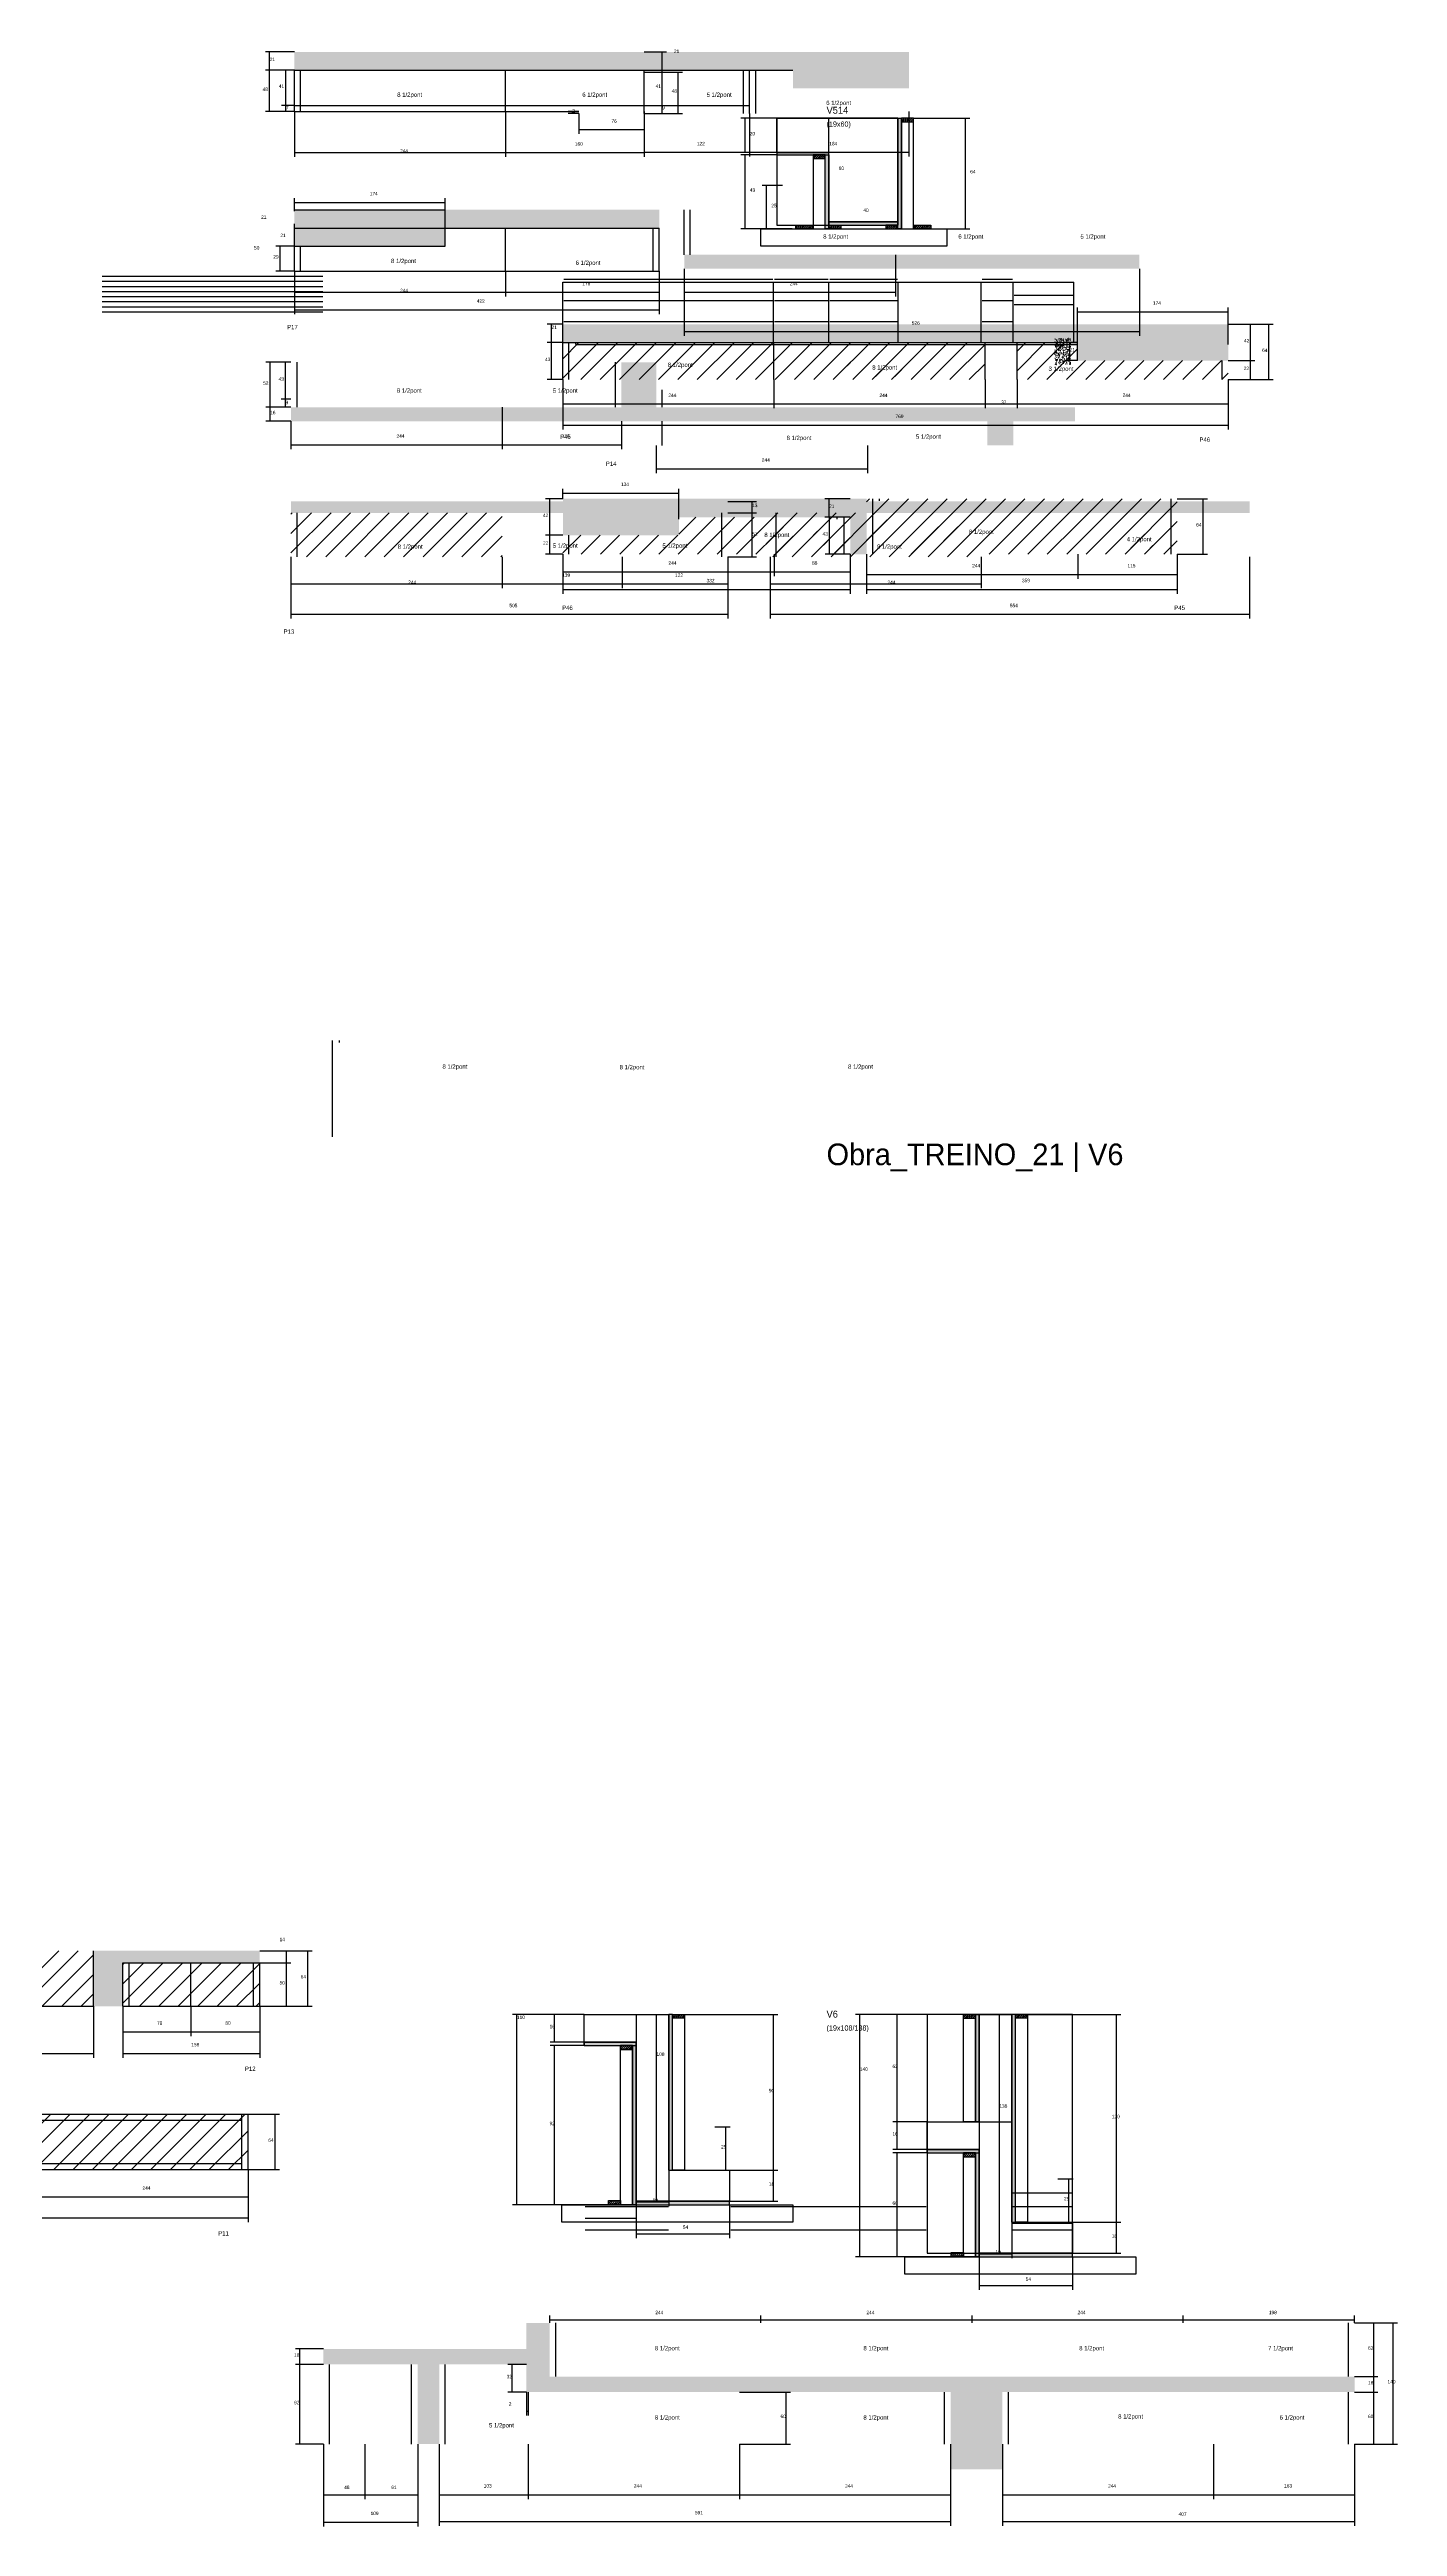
# Model space of a CAD drawing. Header units: metres. Extents: x -2848 to 22762, y -49062 to 1016.
# Drawn here: x 702 to 2260, y -26983 to -24121 of the extents above; entities that cross this region are included whole.
import ezdxf

# ---------------------------------------------------------------- set-up
doc = ezdxf.new("R2010")
doc.units = ezdxf.units.M
for name, color, linetype in [('CONCRETO', 251, 'Continuous'), ('COTA', 4, 'Continuous'), ('Cota Seção (2x)', 4, 'Continuous'), ('Hachura', 253, 'Continuous'), ('LABEL_ID', 3, 'Continuous'), ('Madeira', 126, 'Continuous'), ('NOMENCLATURA', 7, 'Continuous'), ('Painéis', 200, 'Continuous'), ('SARR_2.2x7', 40, 'Continuous'), ('Texto Seção', 7, 'Continuous')]:
    doc.layers.add(name, color=color, linetype=linetype)

msp = doc.modelspace()

# ---------------------------------------------------------------- hatches: boundary and pattern name
at = {"layer": 'COTA'}
h = msp.add_hatch(dxfattribs=at)
h.set_pattern_fill('AR-CONC', scale=0.03)
h.paths.add_polyline_path([(1561.1, -24144.8), (1561.1, -24165.6), (1695.1, -24165.6), (1695.1, -24123.6), (985.1, -24123.6), (985.1, -24144.8)])
h = msp.add_hatch(dxfattribs=at)
h.set_pattern_fill('AR-CONC', scale=0.03)
h.paths.add_polyline_path([(985.1, -24305.9), (985.1, -24347.9), (1159.1, -24347.9), (1159.1, -24327.1), (1406.6, -24327.1), (1406.6, -24305.9)])
h = msp.add_hatch(dxfattribs=at)
h.set_pattern_fill('AR-CONC', scale=0.03)
h.paths.add_polyline_path([(1961.5, -24374.1), (1961.5, -24357.9), (1435.5, -24357.9), (1435.5, -24374.1)])
h = msp.add_hatch(dxfattribs=at)
h.set_pattern_fill('AR-CONC', scale=0.03)
h.paths.add_polyline_path([(2064.2, -24438.3), (1295.2, -24438.3), (1295.2, -24459.5), (1890.2, -24459.5), (1890.2, -24461.7), (1890.2, -24461.7), (1890.2, -24480.3), (2064.2, -24480.3)])
h = msp.add_hatch(dxfattribs=at)
h.set_pattern_fill('AR-CONC', scale=0.03)
h.paths.add_polyline_path([(1882.2, -24484.9), (1882.2, -24454.4), (1882.2, -24454.4), (1863.7, -24454.4), (1863.7, -24454.4), (1863.7, -24484.9), (1863.7, -24484.9), (1882.2, -24484.9)])
h = msp.add_hatch(dxfattribs=at)
h.set_pattern_fill('AR-CONC', scale=0.03)
h.paths.add_polyline_path([(1403.2, -24482.2), (1362.9, -24482.2), (1362.9, -24534.2), (981, -24534.2), (981, -24550.4), (1403.2, -24550.4), (1785.7, -24550.4), (1785.7, -24578.2), (1815.7, -24578.2), (1815.7, -24550.4), (1887.2, -24550.4), (1887.2, -24534.2), (1403.2, -24534.2), (1403.2, -24514.2)])
h = msp.add_hatch(dxfattribs=at)
h.set_pattern_fill('AR-CONC', scale=0.03)
h.paths.add_polyline_path([(981, -24643), (981, -24656.2), (1485.9, -24656.2), (1485.9, -24643)])
h = msp.add_hatch(dxfattribs=at)
h.set_pattern_fill('AR-CONC', scale=0.03)
h.paths.add_polyline_path([(1295.3, -24640), (1295.3, -24682), (1429.3, -24682), (1429.3, -24661.2), (1627.3, -24661.2), (1627.3, -24704), (1646.3, -24704), (1646.3, -24640)])
h = msp.add_hatch(dxfattribs=at)
h.set_pattern_fill('AR-CONC', scale=0.03)
h.paths.add_polyline_path([(1534.8, -24643), (1534.8, -24656.2), (2088.8, -24656.2), (2088.8, -24643)])
h = msp.add_hatch(dxfattribs=at)
h.set_pattern_fill('AR-CONC', scale=0.03)
h.paths.add_polyline_path([(786.9, -26331.8), (944.9, -26331.8), (944.9, -26317.8), (752.9, -26317.8), (752.9, -26381.8), (786.9, -26381.8)])
h = msp.add_hatch(dxfattribs=at)
h.set_pattern_fill('AR-CONC', scale=0.03)
h.paths.add_polyline_path([(1280.1, -26747.8), (1253.1, -26747.8), (1253.1, -26777.8), (1018.5, -26777.8), (1018.5, -26795.8), (1127.5, -26795.8), (1127.5, -26887.8), (1152.3, -26887.8), (1152.3, -26795.8), (1253.1, -26795.8), (1253.1, -26827.8), (1255.3, -26827.8), (1743.3, -26827.8), (1743.3, -26887.8), (1743.3, -26916.8), (1803.3, -26916.8), (1803.3, -26887.8), (1803.3, -26827.8), (2210.3, -26827.8), (2210.3, -26809.8), (1280.1, -26809.8)])
at = {"layer": 'Hachura'}
h = msp.add_hatch(color=8, dxfattribs=at)
h.dxf.hatch_style = 1
h.paths.add_polyline_path([(1682.5, -24200), (1686.5, -24200), (1686.5, -24200), (1686.5, -24328), (1686.5, -24328), (1682.5, -24328), (1682.5, -24328), (1682.5, -24200)])
h = msp.add_hatch(dxfattribs=at)
h.set_pattern_fill('ANSI31', scale=0.5)
h.paths.add_polyline_path([(1700.5, -24204.4), (1700.5, -24200), (1700.5, -24200), (1686.5, -24200), (1686.5, -24200), (1686.5, -24204.4), (1686.5, -24204.4), (1700.5, -24204.4)])
h = msp.add_hatch(color=8, dxfattribs=at)
h.dxf.hatch_style = 1
h.paths.add_polyline_path([(1602.5, -24242.4), (1602.5, -24240), (1602.5, -24240), (1542.5, -24240), (1542.5, -24240), (1542.5, -24242.4), (1542.5, -24242.4), (1602.5, -24242.4)])
h = msp.add_hatch(dxfattribs=at)
h.set_pattern_fill('ANSI31', scale=0.5)
h.paths.add_polyline_path([(1598.5, -24246.8), (1598.5, -24242.4), (1598.5, -24242.4), (1584.5, -24242.4), (1584.5, -24242.4), (1584.5, -24246.8), (1584.5, -24246.8), (1598.5, -24246.8)])
h = msp.add_hatch(color=8, dxfattribs=at)
h.dxf.hatch_style = 1
h.paths.add_polyline_path([(1598.5, -24242.4), (1602.5, -24242.4), (1602.5, -24242.4), (1602.5, -24328), (1602.5, -24328), (1598.5, -24328), (1598.5, -24328), (1598.5, -24242.4)])
h = msp.add_hatch(dxfattribs=at)
h.set_pattern_fill('ANSI31', scale=0.5)
h.paths.add_polyline_path([(1564.5, -24328), (1564.5, -24323.6), (1564.5, -24323.6), (1584.5, -24323.6), (1584.5, -24323.6), (1584.5, -24328), (1584.5, -24328), (1564.5, -24328)])
h = msp.add_hatch(color=8, dxfattribs=at)
h.dxf.hatch_style = 1
h.paths.add_polyline_path([(1682.5, -24323.6), (1682.5, -24320), (1682.5, -24320), (1602.5, -24320), (1602.5, -24320), (1602.5, -24323.6), (1602.5, -24323.6), (1682.5, -24323.6)])
h = msp.add_hatch(dxfattribs=at)
h.set_pattern_fill('ANSI31', scale=0.5)
h.paths.add_polyline_path([(1602.5, -24328), (1602.5, -24323.6), (1602.5, -24323.6), (1616.5, -24323.6), (1616.5, -24323.6), (1616.5, -24328), (1616.5, -24328), (1602.5, -24328)])
h = msp.add_hatch(dxfattribs=at)
h.set_pattern_fill('ANSI31', scale=0.5)
h.paths.add_polyline_path([(1682.5, -24328), (1682.5, -24323.6), (1682.5, -24323.6), (1668.5, -24323.6), (1668.5, -24323.6), (1668.5, -24328), (1668.5, -24328), (1682.5, -24328)])
h = msp.add_hatch(dxfattribs=at)
h.set_pattern_fill('ANSI31', scale=0.5)
h.paths.add_polyline_path([(1700.5, -24328), (1700.5, -24323.6), (1700.5, -24323.6), (1720.5, -24323.6), (1720.5, -24323.6), (1720.5, -24328), (1720.5, -24328), (1700.5, -24328)])
h = msp.add_hatch(dxfattribs=at)
h.set_pattern_fill('ANSI31', scale=5)
h.paths.add_polyline_path([(1539.2, -24502.3), (1539.2, -24459.5), (1295.2, -24459.5), (1295.2, -24459.5), (1295.2, -24502.3)])
h = msp.add_hatch(dxfattribs=at)
h.set_pattern_fill('ANSI31', scale=5)
h.paths.add_polyline_path([(1783.2, -24459.5), (1539.2, -24459.5), (1539.2, -24502.3), (1783.2, -24502.3)])
h = msp.add_hatch(dxfattribs=at)
h.set_pattern_fill('ANSI31', scale=5)
h.paths.add_polyline_path([(2064.2, -24480.3), (1890.2, -24480.3), (1890.2, -24459.5), (1820.2, -24459.5), (1820.2, -24502.3), (2064.2, -24502.3)])
h = msp.add_hatch(dxfattribs=at)
h.set_pattern_fill('ANSI31', scale=5)
h.paths.add_polyline_path([(1616.4, -24498.6), (1684.1, -24498.6), (1684.1, -24498.6), (1689.6, -24482.6), (1689.6, -24482.6), (1621.9, -24482.6), (1621.9, -24482.6), (1616.4, -24498.6)])
h = msp.add_hatch(dxfattribs=at)
h.set_pattern_fill('ANSI31', scale=5)
h.paths.add_polyline_path([(1646.3, -24640), (1646.3, -24704), (1890.3, -24704), (1890.3, -24640)])
h = msp.add_hatch(dxfattribs=at)
h.set_pattern_fill('ANSI31', scale=5)
h.paths.add_polyline_path([(1890.3, -24640), (1890.3, -24704), (2005.3, -24704), (2005.3, -24640)])
h = msp.add_hatch(dxfattribs=at)
h.set_pattern_fill('ANSI31', scale=5)
h.paths.add_polyline_path([(1225, -24707), (1225, -24656.2), (981, -24656.2), (981, -24707)])
h = msp.add_hatch(dxfattribs=at)
h.set_pattern_fill('ANSI31', scale=5)
h.paths.add_polyline_path([(1429.3, -24661.2), (1429.3, -24682), (1295.3, -24682), (1295.3, -24704), (1539.3, -24704), (1539.3, -24661.2)])
h = msp.add_hatch(dxfattribs=at)
h.set_pattern_fill('ANSI31', scale=5)
h.paths.add_polyline_path([(1778.8, -24707), (1778.8, -24656.2), (1534.8, -24656.2), (1534.8, -24707)])
h = msp.add_hatch(dxfattribs=at)
h.set_pattern_fill('ANSI31', scale=5)
h.paths.add_polyline_path([(1627.3, -24662), (1539.3, -24662), (1539.3, -24704), (1627.3, -24704)])
h = msp.add_hatch(dxfattribs=at)
h.set_pattern_fill('ANSI31', scale=5)
h.paths.add_polyline_path([(1605.3, -24693.4), (1605.3, -24671.8), (1605.3, -24671.8), (1584.7, -24671.8), (1584.7, -24671.8), (1584.7, -24693.4), (1584.7, -24693.4), (1605.3, -24693.4)])
h = msp.add_hatch(dxfattribs=at)
h.set_pattern_fill('ANSI31', scale=5)
h.paths.add_polyline_path([(1491.7, -24692.1), (1559.4, -24692.1), (1559.4, -24692.1), (1564.9, -24676.1), (1564.9, -24676.1), (1497.2, -24676.1), (1497.2, -24676.1), (1491.7, -24692.1)])
h = msp.add_hatch(dxfattribs=at)
h.set_pattern_fill('ANSI31', scale=5)
h.paths.add_polyline_path([(1730.2, -24688.7), (1730.2, -24672.5), (1730.2, -24672.5), (1798.8, -24672.5), (1798.8, -24672.5), (1798.8, -24688.7), (1798.8, -24688.7), (1730.2, -24688.7)])
h = msp.add_hatch(dxfattribs=at)
h.set_pattern_fill('ANSI31', scale=5)
h.paths.add_polyline_path([(1912.9, -24697.2), (1912.9, -24681), (1912.9, -24681), (1981, -24681), (1981, -24681), (1981, -24697.2), (1981, -24697.2), (1912.9, -24697.2)])
h = msp.add_hatch(dxfattribs=at)
h.set_pattern_fill('ANSI31', scale=5)
h.paths.add_polyline_path([(752.9, -26317.8), (580.9, -26317.8), (580.9, -26381.8), (752.9, -26381.8)])
h = msp.add_hatch(dxfattribs=at)
h.set_pattern_fill('ANSI31', scale=5)
h.paths.add_polyline_path([(865.4, -26381.8), (865.4, -26331.8), (786.9, -26331.8), (786.9, -26381.8)])
h = msp.add_hatch(dxfattribs=at)
h.set_pattern_fill('ANSI31', scale=5)
h.paths.add_polyline_path([(944.9, -26381.8), (944.9, -26331.8), (865.4, -26331.8), (865.4, -26381.8)])
h = msp.add_hatch(color=8, dxfattribs=at)
h.dxf.hatch_style = 1
h.paths.add_polyline_path([(1417.9, -26571.3), (1421.9, -26571.3), (1421.9, -26391.3), (1417.9, -26391.3)])
h = msp.add_hatch(dxfattribs=at)
h.set_pattern_fill('ANSI31', scale=0.5)
h.paths.add_polyline_path([(1435.9, -26391.3), (1435.9, -26395.7), (1435.9, -26395.7), (1421.9, -26395.7), (1421.9, -26395.7), (1421.9, -26391.3), (1421.9, -26391.3), (1435.9, -26391.3)])
h = msp.add_hatch(dxfattribs=at)
h.set_pattern_fill('ANSI31', scale=0.5)
h.paths.add_polyline_path([(1758.2, -26391.3), (1758.2, -26395.7), (1758.2, -26395.7), (1772.2, -26395.7), (1772.2, -26395.7), (1772.2, -26391.3), (1772.2, -26391.3), (1758.2, -26391.3)])
h = msp.add_hatch(color=8, dxfattribs=at)
h.dxf.hatch_style = 1
h.paths.add_polyline_path([(1772.2, -26391.3), (1776.2, -26391.3), (1776.2, -26391.3), (1776.2, -26515.3), (1776.2, -26515.3), (1772.2, -26515.3), (1772.2, -26515.3), (1772.2, -26391.3)])
h = msp.add_hatch(color=8, dxfattribs=at)
h.dxf.hatch_style = 1
h.paths.add_polyline_path([(1814.2, -26631.3), (1818.2, -26631.3), (1818.2, -26391.3), (1814.2, -26391.3)])
h = msp.add_hatch(dxfattribs=at)
h.set_pattern_fill('ANSI31', scale=0.5)
h.paths.add_polyline_path([(1832.2, -26391.3), (1832.2, -26395.7), (1832.2, -26395.7), (1818.2, -26395.7), (1818.2, -26395.7), (1818.2, -26391.3), (1818.2, -26391.3), (1832.2, -26391.3)])
h = msp.add_hatch(color=8, dxfattribs=at)
h.dxf.hatch_style = 1
h.paths.add_polyline_path([(1379.9, -26427.3), (1379.9, -26423.3), (1379.9, -26423.3), (1319.9, -26423.3), (1319.9, -26423.3), (1319.9, -26427.3), (1319.9, -26427.3), (1379.9, -26427.3)])
h = msp.add_hatch(dxfattribs=at)
h.set_pattern_fill('ANSI31', scale=0.5)
h.paths.add_polyline_path([(1361.9, -26427.3), (1361.9, -26431.7), (1361.9, -26431.7), (1375.9, -26431.7), (1375.9, -26431.7), (1375.9, -26427.3), (1375.9, -26427.3), (1361.9, -26427.3)])
h = msp.add_hatch(color=8, dxfattribs=at)
h.dxf.hatch_style = 1
h.paths.add_polyline_path([(1379.9, -26427.3), (1375.9, -26427.3), (1375.9, -26611.3), (1379.9, -26611.3)])
h = msp.add_hatch(dxfattribs=at)
h.set_pattern_fill('ANSI31', scale=5)
h.paths.add_polyline_path([(931.4, -26506.6), (687.4, -26506.6), (687.4, -26570.6), (931.4, -26570.6)])
h = msp.add_hatch(color=8, dxfattribs=at)
h.dxf.hatch_style = 1
h.paths.add_polyline_path([(1776.2, -26551.3), (1776.2, -26547.3), (1776.2, -26547.3), (1716.2, -26547.3), (1716.2, -26547.3), (1716.2, -26551.3), (1716.2, -26551.3), (1776.2, -26551.3)])
h = msp.add_hatch(dxfattribs=at)
h.set_pattern_fill('ANSI31', scale=0.5)
h.paths.add_polyline_path([(1758.2, -26551.3), (1758.2, -26555.7), (1758.2, -26555.7), (1772.2, -26555.7), (1772.2, -26555.7), (1772.2, -26551.3), (1772.2, -26551.3), (1758.2, -26551.3)])
h = msp.add_hatch(color=8, dxfattribs=at)
h.dxf.hatch_style = 1
h.paths.add_polyline_path([(1776.2, -26551.3), (1772.2, -26551.3), (1772.2, -26671.3), (1776.2, -26671.3)])
h = msp.add_hatch(dxfattribs=at)
h.set_pattern_fill('ANSI31', scale=0.5)
h.paths.add_polyline_path([(1347.9, -26610.9), (1347.9, -26606.5), (1347.9, -26606.5), (1361.9, -26606.5), (1361.9, -26606.5), (1361.9, -26610.9), (1361.9, -26610.9), (1347.9, -26610.9)])
h = msp.add_hatch(color=8, dxfattribs=at)
h.dxf.hatch_style = 1
h.paths.add_polyline_path([(1487.9, -26611.3), (1487.9, -26607.3), (1487.9, -26607.3), (1379.9, -26607.3), (1379.9, -26607.3), (1379.9, -26611.3), (1379.9, -26611.3), (1487.9, -26611.3)])
h = msp.add_hatch(dxfattribs=at)
h.set_pattern_fill('ANSI31', scale=0.5)
h.paths.add_polyline_path([(1744.2, -26670.9), (1744.2, -26666.5), (1744.2, -26666.5), (1758.2, -26666.5), (1758.2, -26666.5), (1758.2, -26670.9), (1758.2, -26670.9), (1744.2, -26670.9)])
h = msp.add_hatch(color=8, dxfattribs=at)
h.dxf.hatch_style = 1
h.paths.add_polyline_path([(1884.2, -26671.3), (1884.2, -26667.3), (1884.2, -26667.3), (1776.2, -26667.3), (1776.2, -26667.3), (1776.2, -26671.3), (1776.2, -26671.3), (1884.2, -26671.3)])

# ---------------------------------------------------------------- linework, layer by layer
at = {"layer": 'CONCRETO'}
for points in [[(1602.5, -24240), (1542.5, -24240), (1542.5, -24200), (1602.5, -24200), (1602.5, -24200), (1682.5, -24200), (1682.5, -24323.6), (1682.5, -24323.6), (1682.5, -24320), (1602.5, -24320)], [(1542.5, -24323.6), (1682.5, -24323.6), (1682.5, -24200), (1542.5, -24200)], [(1716.2, -26667.3), (1884.2, -26667.3), (1884.2, -26391.3), (1716.2, -26391.3)], [(1776.2, -26515.3), (1814.2, -26515.3), (1814.2, -26391.3), (1776.2, -26391.3)]]:
    msp.add_lwpolyline(points, close=True, dxfattribs=at)
for points in [[(1417.9, -26391.3), (1417.9, -26571.3), (1487.9, -26571.3), (1487.9, -26607.3), (1487.9, -26607.3), (1487.9, -26607.3), (1379.9, -26607.3), (1379.9, -26423.3), (1319.9, -26423.3), (1319.9, -26391.3), (1417.9, -26391.3)], [(1814.2, -26391.3), (1814.2, -26631.3), (1884.2, -26631.3), (1884.2, -26667.3), (1884.2, -26667.3), (1884.2, -26667.3), (1776.2, -26667.3), (1776.2, -26547.3), (1716.2, -26547.3), (1716.2, -26515.3), (1776.2, -26515.3)], [(1776.2, -26515.3), (1776.2, -26399.3), (1776.2, -26391.3), (1814.2, -26391.3)]]:
    msp.add_lwpolyline(points, dxfattribs=at)
at = {"layer": 'COTA'}
for p, q in [((985.1, -24123.6), (951.4, -24123.6)), ((956.4, -24144.8), (956.4, -24123.6)), ((1389.1, -24123.6), (1415, -24123.6)), ((1410, -24144.8), (1410, -24123.6)), ((985.1, -24144.8), (951.4, -24144.8)), ((985.1, -24144.8), (951.4, -24144.8)), ((956.4, -24192.6), (956.4, -24144.8)), ((985.1, -24144.8), (970.1, -24144.8)), ((975.1, -24185.6), (975.1, -24144.8)), ((1389.1, -24144.8), (1415, -24144.8)), ((1389.1, -24144.8), (1415, -24144.8)), ((1389.1, -24147), (1433.6, -24147)), ((1410, -24185.6), (1410, -24144.8)), ((1428.6, -24194.6), (1428.6, -24147)), ((985.1, -24192.6), (951.4, -24192.6)), ((985.1, -24185.6), (970.1, -24185.6)), ((985.1, -24185.6), (970.1, -24185.6)), ((985.1, -24192.6), (970.1, -24192.6)), ((975.1, -24192.6), (975.1, -24185.6)), ((985.1, -24192.6), (985.1, -24245)), ((1229.1, -24192.6), (1229.1, -24245)), ((1229.1, -24192.6), (1229.1, -24245)), ((1313.6, -24192.6), (1301.3, -24192.6)), ((1313.6, -24194.6), (1301.3, -24194.6)), ((1306.3, -24194.6), (1306.3, -24192.6)), ((1313.6, -24194.6), (1313.6, -24218.2)), ((1313.6, -24213.2), (1389.1, -24213.2)), ((1389.1, -24185.6), (1415, -24185.6)), ((1389.1, -24185.6), (1415, -24185.6)), ((1389.1, -24192.6), (1389.1, -24245)), ((1389.1, -24194.6), (1389.1, -24244.6)), ((1389.1, -24194.6), (1415, -24194.6)), ((1389.1, -24194.6), (1433.6, -24194.6)), ((1389.1, -24194.6), (1389.1, -24218.2)), ((1410, -24194.6), (1410, -24185.6)), ((1542.5, -24200), (1500.8, -24200)), ((1505.8, -24240), (1505.8, -24200)), ((1511.1, -24194.6), (1511.1, -24244.6)), ((1511.1, -24194.6), (1511.1, -24244.6)), ((1695.1, -24192.6), (1695.1, -24244.6)), ((1700.5, -24200), (1765.5, -24200)), ((1760.5, -24328), (1760.5, -24200)), ((985.1, -24240), (1229.1, -24240)), ((1229.1, -24240), (1389.1, -24240)), ((1389.1, -24239.6), (1511.1, -24239.6)), ((1542.5, -24240), (1500.8, -24240)), ((1542.5, -24242.4), (1500.8, -24242.4)), ((1505.8, -24328), (1505.8, -24242.4)), ((1511.1, -24239.6), (1695.1, -24239.6)), ((985.1, -24307.6), (985.1, -24292.5)), ((985.1, -24297.5), (1159.1, -24297.5)), ((1159.1, -24327.1), (1159.1, -24292.5)), ((1549.2, -24278.1), (1525.7, -24278.1)), ((1530.7, -24328), (1530.7, -24278.1)), ((985.1, -24305.9), (985.1, -24300.9)), ((985.1, -24305.9), (1159.1, -24305.9)), ((985.1, -24347.9), (985.1, -24322.1)), ((985.1, -24376.9), (985.1, -24322.1)), ((985.1, -24327.1), (1159.1, -24327.1)), ((985.1, -24327.1), (1159.1, -24327.1)), ((1159.1, -24327.1), (1159.1, -24300.9)), ((1159.1, -24327.1), (1159.1, -24322.1)), ((1159.1, -24327.1), (1159.1, -24322.1)), ((1560.1, -24328), (1500.8, -24328)), ((1549.2, -24328), (1525.7, -24328)), ((1700.5, -24328), (1765.5, -24328)), ((985.1, -24347.9), (963.7, -24347.9)), ((968.7, -24376.9), (968.7, -24347.9)), ((985.1, -24376.9), (963.7, -24376.9)), ((985.1, -24376.9), (985.1, -24406.3)), ((985.1, -24376.9), (985.1, -24426.6)), ((1229.1, -24376.9), (1229.1, -24406.3)), ((1229.1, -24376.9), (1229.1, -24406.3)), ((1406.6, -24376.9), (1406.6, -24406.3)), ((1406.6, -24376.9), (1406.6, -24426.6)), ((1435.5, -24374.1), (1435.5, -24406.3)), ((1435.5, -24374.1), (1435.5, -24451.5)), ((1679.5, -24357.9), (1679.5, -24406.3)), ((1961.5, -24374.1), (1961.5, -24451.5)), ((985.1, -24401.3), (1229.1, -24401.3)), ((1229.1, -24401.3), (1406.6, -24401.3)), ((1435.5, -24401.3), (1679.5, -24401.3)), ((985.1, -24421.6), (1406.6, -24421.6)), ((1295.2, -24438.3), (1277.2, -24438.3)), ((1282.2, -24459.5), (1282.2, -24438.3)), ((1890.2, -24461.7), (1890.2, -24418.9)), ((1890.2, -24423.9), (2064.2, -24423.9)), ((2064.2, -24461.7), (2064.2, -24418.9)), ((2064.2, -24438.3), (2095, -24438.3)), ((2064.2, -24438.3), (2116, -24438.3)), ((2090, -24480.3), (2090, -24438.3)), ((2111, -24502.3), (2111, -24438.3)), ((1295.2, -24459.5), (1277.2, -24459.5)), ((1295.2, -24459.5), (1277.2, -24459.5)), ((1282.2, -24502.3), (1282.2, -24459.5)), ((1435.5, -24446.5), (1961.5, -24446.5)), ((1890.2, -24459.5), (1876, -24459.5)), ((1881, -24480.3), (1881, -24459.5)), ((981, -24482.2), (952, -24482.2)), ((957, -24534.2), (957, -24482.2)), ((981, -24482.2), (969.7, -24482.2)), ((974.7, -24525), (974.7, -24482.2)), ((1890.2, -24480.3), (1876, -24480.3)), ((2064.2, -24480.3), (2095, -24480.3)), ((2064.2, -24480.3), (2095, -24480.3)), ((2090, -24502.3), (2090, -24480.3)), ((981, -24525), (969.7, -24525)), ((981, -24525), (969.7, -24525)), ((974.7, -24534.2), (974.7, -24525)), ((1295.2, -24502.3), (1277.2, -24502.3)), ((1295.2, -24502.3), (1295.2, -24535.4)), ((1295.2, -24502.3), (1295.2, -24559.8)), ((1539.2, -24502.3), (1539.2, -24535.4)), ((1539.2, -24502.3), (1539.2, -24535.4)), ((1783.2, -24502.3), (1783.2, -24535.4)), ((1783.2, -24502.3), (1783.2, -24535.4)), ((1820.2, -24502.3), (1820.2, -24535.4)), ((1820.2, -24502.3), (1820.2, -24535.4)), ((2064.2, -24502.3), (2095, -24502.3)), ((2064.2, -24502.3), (2064.2, -24559.8)), ((2064.2, -24502.3), (2116, -24502.3)), ((2064.2, -24502.3), (2064.2, -24535.4)), ((981, -24534.2), (952, -24534.2)), ((981, -24534.2), (952, -24534.2)), ((981, -24550.4), (952, -24550.4)), ((957, -24550.4), (957, -24534.2)), ((981, -24534.2), (969.7, -24534.2)), ((981, -24550.4), (981, -24582.6)), ((1225, -24534.2), (1225, -24582.6)), ((1225, -24534.2), (1225, -24582.6)), ((1295.2, -24530.4), (1539.2, -24530.4)), ((1295.2, -24554.8), (2064.2, -24554.8)), ((1362.9, -24550.4), (1362.9, -24582.6)), ((1539.2, -24530.4), (1783.2, -24530.4)), ((1783.2, -24530.4), (1820.2, -24530.4)), ((1820.2, -24530.4), (2064.2, -24530.4)), ((981, -24577.6), (1225, -24577.6)), ((1225, -24577.6), (1362.9, -24577.6)), ((1403.2, -24578.2), (1403.2, -24610.3)), ((1647.2, -24578.2), (1647.2, -24610.3)), ((1403.2, -24605.3), (1647.2, -24605.3)), ((1295.3, -24640), (1275.3, -24640)), ((1280.3, -24682), (1280.3, -24640)), ((1295.3, -24640), (1295.3, -24628.4)), ((1295.3, -24633.4), (1429.3, -24633.4)), ((1429.3, -24663.4), (1429.3, -24628.4)), ((1485.9, -24643), (1519, -24643)), ((1514, -24656.2), (1514, -24643)), ((1627.3, -24640), (1597.9, -24640)), ((1602.9, -24661.2), (1602.9, -24640)), ((2005.3, -24640), (2040.3, -24640)), ((2035.3, -24704), (2035.3, -24640)), ((1485.9, -24656.2), (1519, -24656.2)), ((1485.9, -24656.2), (1519, -24656.2)), ((1514, -24707), (1514, -24656.2)), ((1627.3, -24661.2), (1597.9, -24661.2)), ((1627.3, -24661.2), (1598.5, -24661.2)), ((1603.5, -24704), (1603.5, -24661.2)), ((1295.3, -24682), (1275.3, -24682)), ((1295.3, -24682), (1275.3, -24682)), ((1280.3, -24704), (1280.3, -24682)), ((981, -24707), (981, -24743.4)), ((981, -24707), (981, -24778.4)), ((1225, -24707), (1225, -24743.4)), ((1225, -24707), (1225, -24743.4)), ((1295.3, -24704), (1275.3, -24704)), ((1295.3, -24704), (1295.3, -24749.7)), ((1295.3, -24704), (1295.3, -24729.3)), ((1295.3, -24724.3), (1539.3, -24724.3)), ((1363.9, -24707), (1363.9, -24743.4)), ((1363.9, -24707), (1363.9, -24743.4)), ((1485.9, -24707), (1519, -24707)), ((1485.9, -24707), (1485.9, -24778.4)), ((1485.9, -24707), (1485.9, -24743.4)), ((1534.8, -24707), (1534.8, -24743.4)), ((1534.8, -24707), (1534.8, -24778.4)), ((1539.3, -24704), (1539.3, -24729.3)), ((1539.3, -24704), (1539.3, -24729.3)), ((1539.3, -24724.3), (1627.3, -24724.3)), ((1627.3, -24704), (1598.5, -24704)), ((1627.3, -24704), (1627.3, -24749.7)), ((1627.3, -24704), (1627.3, -24729.3)), ((1646.3, -24704), (1646.3, -24732.3)), ((1646.3, -24704), (1646.3, -24749.7)), ((1646.3, -24727.3), (1890.3, -24727.3)), ((1778.8, -24707), (1778.8, -24743.4)), ((1890.3, -24704), (1890.3, -24732.3)), ((1890.3, -24704), (1890.3, -24732.3)), ((1890.3, -24727.3), (2005.3, -24727.3)), ((2005.3, -24704), (2005.3, -24732.3)), ((2005.3, -24704), (2040.3, -24704)), ((2005.3, -24704), (2005.3, -24749.7)), ((2088.8, -24707), (2088.8, -24778.4)), ((981, -24738.4), (1225, -24738.4)), ((1225, -24738.4), (1363.9, -24738.4)), ((1295.3, -24744.7), (1627.3, -24744.7)), ((1363.9, -24738.4), (1485.9, -24738.4)), ((1534.8, -24738.4), (1778.8, -24738.4)), ((1646.3, -24744.7), (2005.3, -24744.7)), ((981, -24773.4), (1485.9, -24773.4)), ((1534.8, -24773.4), (2088.8, -24773.4)), ((944.9, -26317.8), (981, -26317.8)), ((944.9, -26317.8), (1005.4, -26317.8)), ((944.9, -26331.8), (981, -26331.8)), ((944.9, -26331.8), (981, -26331.8)), ((976, -26331.8), (976, -26317.8)), ((976, -26381.8), (976, -26331.8)), ((1000.4, -26381.8), (1000.4, -26317.8)), ((752.9, -26381.8), (752.9, -26441.3)), ((786.9, -26381.8), (786.9, -26416.5)), ((786.9, -26381.8), (786.9, -26441.3)), ((865.4, -26381.8), (865.4, -26416.5)), ((865.4, -26381.8), (865.4, -26416.5)), ((944.9, -26381.8), (944.9, -26416.5)), ((944.9, -26381.8), (944.9, -26441.3)), ((944.9, -26381.8), (981, -26381.8)), ((944.9, -26381.8), (1005.4, -26381.8)), ((786.9, -26411.5), (865.4, -26411.5)), ((865.4, -26411.5), (944.9, -26411.5)), ((1319.9, -26391.3), (1237.2, -26391.3)), ((1242.2, -26611.3), (1242.2, -26391.3)), ((1319.9, -26391.3), (1280.4, -26391.3)), ((1285.4, -26423.3), (1285.4, -26391.3)), ((1435.9, -26391.3), (1543.8, -26391.3)), ((1538.8, -26571.3), (1538.8, -26391.3)), ((1767.8, -26391.3), (1633.5, -26391.3)), ((1638.5, -26671.3), (1638.5, -26391.3)), ((1767.8, -26391.3), (1676.7, -26391.3)), ((1681.7, -26515.3), (1681.7, -26391.3)), ((1832.2, -26391.3), (1940.1, -26391.3)), ((1935.1, -26631.3), (1935.1, -26391.3)), ((580.9, -26436.3), (752.9, -26436.3)), ((786.9, -26436.3), (944.9, -26436.3)), ((1319.9, -26423.3), (1280.4, -26423.3)), ((1319.9, -26427.3), (1280.4, -26427.3)), ((1285.4, -26611.3), (1285.4, -26427.3)), ((931.4, -26506.6), (967.9, -26506.6)), ((962.9, -26570.6), (962.9, -26506.6)), ((1470.9, -26521.4), (1488.6, -26521.4)), ((1483.6, -26571.3), (1483.6, -26521.4)), ((1716.2, -26515.3), (1676.7, -26515.3)), ((1716.2, -26515.3), (1676.7, -26515.3)), ((1681.7, -26547.3), (1681.7, -26515.3)), ((1716.2, -26547.3), (1676.7, -26547.3)), ((1716.2, -26551.3), (1676.7, -26551.3)), ((1681.7, -26671.3), (1681.7, -26551.3)), ((931.4, -26570.6), (931.4, -26607.1)), ((931.4, -26570.6), (931.4, -26631.5)), ((931.4, -26570.6), (967.9, -26570.6)), ((1470.9, -26571.3), (1488.6, -26571.3)), ((1487.9, -26571.3), (1543.8, -26571.3)), ((1487.9, -26571.3), (1543.8, -26571.3)), ((1538.8, -26607.3), (1538.8, -26571.3)), ((1867.2, -26581.4), (1884.9, -26581.4)), ((1879.9, -26631.3), (1879.9, -26581.4)), ((687.4, -26602.1), (931.4, -26602.1)), ((1361.9, -26611.3), (1237.2, -26611.3)), ((1361.9, -26611.3), (1280.4, -26611.3)), ((1379.9, -26611.3), (1379.9, -26649.7)), ((1487.9, -26607.3), (1543.8, -26607.3)), ((1487.9, -26611.3), (1487.9, -26649.7)), ((381.4, -26626.5), (931.4, -26626.5)), ((1379.9, -26644.7), (1487.9, -26644.7)), ((1867.2, -26631.3), (1884.9, -26631.3)), ((1884.2, -26631.3), (1940.1, -26631.3)), ((1884.2, -26631.3), (1940.1, -26631.3)), ((1935.1, -26667.3), (1935.1, -26631.3)), ((1758.2, -26671.3), (1633.5, -26671.3)), ((1758.2, -26671.3), (1676.7, -26671.3)), ((1776.2, -26671.3), (1776.2, -26709.7)), ((1884.2, -26667.3), (1940.1, -26667.3)), ((1884.2, -26671.3), (1884.2, -26709.7)), ((1776.2, -26704.7), (1884.2, -26704.7)), ((1280.1, -26747.8), (1280.1, -26739.2)), ((1280.1, -26744.2), (1524.1, -26744.2)), ((1524.1, -26747.8), (1524.1, -26739.2)), ((1524.1, -26747.8), (1524.1, -26739.2)), ((1524.1, -26744.2), (1768.1, -26744.2)), ((1768.1, -26747.8), (1768.1, -26739.2)), ((1768.1, -26747.8), (1768.1, -26739.2)), ((1768.1, -26744.2), (2012.1, -26744.2)), ((2012.1, -26747.8), (2012.1, -26739.2)), ((2012.1, -26747.8), (2012.1, -26739.2)), ((2012.1, -26744.2), (2210.3, -26744.2)), ((2210.3, -26747.8), (2210.3, -26739.2)), ((2210.3, -26747.8), (2259.8, -26747.8)), ((2210.3, -26747.8), (2237.3, -26747.8)), ((2232.3, -26809.8), (2232.3, -26747.8)), ((2254.8, -26887.8), (2254.8, -26747.8)), ((1018.5, -26777.8), (986.1, -26777.8)), ((991.1, -26795.8), (991.1, -26777.8)), ((1018.5, -26795.8), (986.1, -26795.8)), ((1018.5, -26795.8), (986.1, -26795.8)), ((991.1, -26887.8), (991.1, -26795.8)), ((1253.1, -26795.8), (1231.8, -26795.8)), ((1236.8, -26827.8), (1236.8, -26795.8)), ((2210.3, -26809.8), (2237.3, -26809.8)), ((2210.3, -26809.8), (2237.3, -26809.8)), ((2232.3, -26827.8), (2232.3, -26809.8)), ((1253.1, -26827.8), (1231.8, -26827.8)), ((1253.1, -26827.8), (1253.1, -26854.9)), ((1255.3, -26827.8), (1255.3, -26854.9)), ((1499.3, -26827.8), (1558.3, -26827.8)), ((1553.3, -26887.8), (1553.3, -26827.8)), ((2210.3, -26827.8), (2237.3, -26827.8)), ((2210.3, -26827.8), (2237.3, -26827.8)), ((2232.3, -26887.8), (2232.3, -26827.8)), ((1253.1, -26849.9), (1255.3, -26849.9)), ((1018.5, -26887.8), (986.1, -26887.8)), ((1018.5, -26887.8), (1018.5, -26983)), ((1018.5, -26887.8), (1018.5, -26951.3)), ((1066.5, -26887.8), (1066.5, -26951.3)), ((1066.5, -26887.8), (1066.5, -26951.3)), ((1127.5, -26887.8), (1127.5, -26983)), ((1127.5, -26887.8), (1127.5, -26951.3)), ((1152.3, -26887.8), (1152.3, -26951.3)), ((1152.3, -26887.8), (1152.3, -26982.2)), ((1255.3, -26887.8), (1255.3, -26951.3)), ((1255.3, -26887.8), (1255.3, -26951.3)), ((1499.3, -26887.8), (1499.3, -26951.3)), ((1499.3, -26887.8), (1499.3, -26951.3)), ((1499.3, -26887.8), (1558.3, -26887.8)), ((1743.3, -26887.8), (1743.3, -26951.3)), ((1743.3, -26902.3), (1743.3, -26982.2)), ((1803.3, -26887.8), (1803.3, -26951.3)), ((1803.3, -26902.3), (1803.3, -26982.2)), ((2047.3, -26887.8), (2047.3, -26951.3)), ((2047.3, -26887.8), (2047.3, -26951.3)), ((2210.3, -26887.8), (2237.3, -26887.8)), ((2210.3, -26887.8), (2259.8, -26887.8)), ((2210.3, -26887.8), (2210.3, -26982.2)), ((2210.3, -26900), (2210.3, -26951.3)), ((1018.5, -26946.3), (1066.5, -26946.3)), ((1066.5, -26946.3), (1127.5, -26946.3)), ((1152.3, -26946.3), (1255.3, -26946.3)), ((1255.3, -26946.3), (1499.3, -26946.3)), ((1499.3, -26946.3), (1743.3, -26946.3)), ((1803.3, -26946.3), (2047.3, -26946.3)), ((2047.3, -26946.3), (2210.3, -26946.3)), ((1018.5, -26978), (1127.5, -26978)), ((1152.3, -26977.2), (1743.3, -26977.2)), ((1803.3, -26977.2), (2210.3, -26977.2))]:
    msp.add_line(p, q, dxfattribs=at)
at = {"layer": 'Cota Seção (2x)'}
for p, q in [((1602.5, -24320), (1602.5, -24200)), ((1602.5, -24200), (1607.5, -24200)), ((1602.5, -24328), (1602.5, -24315)), ((1602.5, -24320), (1607.5, -24320)), ((1602.5, -24320), (1682.5, -24320)), ((1682.5, -24328), (1682.5, -24315)), ((1379.9, -26391.3), (1408.5, -26391.3)), ((1379.9, -26391.3), (1379.9, -26612.9)), ((1403.5, -26607.3), (1403.5, -26391.3)), ((1417.9, -26391.3), (1417.9, -26612.9)), ((1776.2, -26391.3), (1804.8, -26391.3)), ((1776.2, -26391.3), (1776.2, -26672.9)), ((1799.8, -26667.3), (1799.8, -26391.3)), ((1814.2, -26391.3), (1814.2, -26672.9)), ((1379.9, -26607.3), (1408.5, -26607.3)), ((1379.9, -26607.9), (1417.9, -26607.9)), ((1776.2, -26667.3), (1804.8, -26667.3)), ((1776.2, -26667.9), (1814.2, -26667.9))]:
    msp.add_line(p, q, dxfattribs=at)
at = {"layer": 'Madeira'}
for points in [[(1700.5, -24204.4), (1700.5, -24200), (1686.5, -24200), (1686.5, -24204.4)], [(1700.5, -24200), (1686.5, -24200), (1686.5, -24328), (1700.5, -24328)], [(1598.5, -24246.8), (1598.5, -24242.4), (1584.5, -24242.4), (1584.5, -24246.8)], [(1598.5, -24242.4), (1584.5, -24242.4), (1584.5, -24328), (1598.5, -24328)], [(1738.9, -24348), (1523.9, -24348), (1523.9, -24328), (1738.9, -24328)], [(1564.5, -24328), (1564.5, -24323.6), (1584.5, -24323.6), (1584.5, -24328)], [(1602.5, -24328), (1602.5, -24323.6), (1616.5, -24323.6), (1616.5, -24328)], [(1682.5, -24328), (1682.5, -24323.6), (1668.5, -24323.6), (1668.5, -24328)], [(1700.5, -24328), (1700.5, -24323.6), (1720.5, -24323.6), (1720.5, -24328)], [(1435.9, -26391.3), (1435.9, -26395.7), (1421.9, -26395.7), (1421.9, -26391.3)], [(1435.9, -26571.3), (1421.9, -26571.3), (1421.9, -26391.3), (1435.9, -26391.3)], [(1758.2, -26391.3), (1758.2, -26395.7), (1772.2, -26395.7), (1772.2, -26391.3)], [(1758.2, -26391.3), (1772.2, -26391.3), (1772.2, -26515.3), (1758.2, -26515.3)], [(1832.2, -26391.3), (1832.2, -26395.7), (1818.2, -26395.7), (1818.2, -26391.3)], [(1832.2, -26631.3), (1818.2, -26631.3), (1818.2, -26391.3), (1832.2, -26391.3)], [(1361.9, -26427.3), (1361.9, -26431.7), (1375.9, -26431.7), (1375.9, -26427.3)], [(1361.9, -26427.3), (1375.9, -26427.3), (1375.9, -26611.3), (1361.9, -26611.3)], [(1758.2, -26551.3), (1758.2, -26555.7), (1772.2, -26555.7), (1772.2, -26551.3)], [(1758.2, -26551.3), (1772.2, -26551.3), (1772.2, -26671.3), (1758.2, -26671.3)], [(1561.1, -26631.3), (1294.2, -26631.3), (1294.2, -26611.3), (1561.1, -26611.3)], [(1347.9, -26610.9), (1347.9, -26606.5), (1361.9, -26606.5), (1361.9, -26610.9)], [(1957.4, -26691.3), (1690.5, -26691.3), (1690.5, -26671.3), (1957.4, -26671.3)], [(1744.2, -26670.9), (1744.2, -26666.5), (1758.2, -26666.5), (1758.2, -26670.9)]]:
    msp.add_lwpolyline(points, close=True, dxfattribs=at)
at = {"layer": 'Painéis'}
for p, q in [((985.1, -24144.8), (1561.1, -24144.8)), ((985.1, -24192.6), (985.1, -24144.8)), ((1229.1, -24192.6), (1229.1, -24144.8)), ((1389.1, -24194.6), (1389.1, -24144.8)), ((1511.1, -24194.6), (1511.1, -24144.8)), ((985.1, -24185.6), (1511.1, -24185.6)), ((985.1, -24192.6), (1313.6, -24192.6)), ((1686.5, -24328), (1686.5, -24200)), ((1542.5, -24240), (1602.5, -24240)), ((1602.5, -24328), (1602.5, -24242.4)), ((1159.1, -24327.1), (1406.6, -24327.1)), ((1159.1, -24347.9), (1159.1, -24327.1)), ((1229.1, -24376.9), (1229.1, -24327.1)), ((1406.6, -24376.9), (1406.6, -24327.1)), ((1435.5, -24357.9), (1435.5, -24305.9)), ((1602.5, -24320), (1682.5, -24320)), ((1602.5, -24323.6), (1602.5, -24320)), ((1682.5, -24323.6), (1682.5, -24320)), ((985.1, -24347.9), (1159.1, -24347.9)), ((985.1, -24376.9), (985.1, -24347.9)), ((985.1, -24376.9), (1406.6, -24376.9)), ((1295.2, -24389.5), (1538.8, -24389.5)), ((1295.2, -24459.5), (1295.2, -24389.5)), ((1538.8, -24459.5), (1538.8, -24389.5)), ((1538.8, -24389.5), (1602.8, -24389.5)), ((1538.8, -24459.5), (1538.8, -24389.5)), ((1602.8, -24459.5), (1602.8, -24389.5)), ((1602.8, -24389.5), (1682.8, -24389.5)), ((1602.8, -24459.5), (1602.8, -24389.5)), ((1682.8, -24459.5), (1682.8, -24389.5)), ((1682.8, -24389.5), (1778.8, -24389.5)), ((1682.8, -24459.5), (1682.8, -24389.5)), ((1778.8, -24459.5), (1778.8, -24389.5)), ((1778.8, -24389.5), (1815.8, -24389.5)), ((1778.8, -24459.5), (1778.8, -24389.5)), ((1815.8, -24459.5), (1815.8, -24389.5)), ((1815.8, -24389.5), (1885.8, -24389.5)), ((1815.8, -24459.5), (1815.8, -24389.5)), ((1885.8, -24459.5), (1885.8, -24389.5)), ((1295.2, -24459.5), (1890.2, -24459.5)), ((1295.2, -24502.3), (1295.2, -24459.5)), ((1295.2, -24459.5), (1538.8, -24459.5)), ((1538.8, -24459.5), (1602.8, -24459.5)), ((1539.2, -24502.3), (1539.2, -24459.5)), ((1602.8, -24459.5), (1682.8, -24459.5)), ((1682.8, -24459.5), (1778.8, -24459.5)), ((1778.8, -24459.5), (1815.8, -24459.5)), ((1783.2, -24502.3), (1783.2, -24459.5)), ((1815.8, -24459.5), (1885.8, -24459.5)), ((1820.2, -24502.3), (1820.2, -24459.5)), ((1890.2, -24480.3), (1890.2, -24459.5)), ((752.9, -26381.8), (752.9, -26317.8)), ((786.9, -26331.8), (944.9, -26331.8)), ((786.9, -26381.8), (786.9, -26331.8)), ((865.4, -26381.8), (865.4, -26331.8)), ((944.9, -26381.8), (944.9, -26331.8)), ((580.9, -26381.8), (752.9, -26381.8)), ((786.9, -26381.8), (944.9, -26381.8)), ((1417.9, -26571.3), (1417.9, -26391.3)), ((1776.2, -26515.3), (1776.2, -26391.3)), ((1814.2, -26631.3), (1814.2, -26391.3)), ((1319.9, -26423.3), (1379.9, -26423.3)), ((1319.9, -26427.3), (1319.9, -26423.3)), ((1379.9, -26427.3), (1379.9, -26423.3)), ((1379.9, -26611.3), (1379.9, -26427.3)), ((687.4, -26506.6), (931.4, -26506.6)), ((931.4, -26570.6), (931.4, -26506.6)), ((1716.2, -26547.3), (1776.2, -26547.3)), ((1716.2, -26551.3), (1716.2, -26547.3)), ((1776.2, -26551.3), (1776.2, -26547.3)), ((1776.2, -26671.3), (1776.2, -26551.3)), ((687.4, -26570.6), (931.4, -26570.6)), ((1379.9, -26607.3), (1487.9, -26607.3)), ((1379.9, -26611.3), (1379.9, -26607.3)), ((1487.9, -26611.3), (1487.9, -26607.3)), ((1776.2, -26667.3), (1884.2, -26667.3)), ((1776.2, -26671.3), (1776.2, -26667.3)), ((1884.2, -26671.3), (1884.2, -26667.3))]:
    msp.add_line(p, q, dxfattribs=at)
for points in [[(1682.5, -24200), (1686.5, -24200), (1686.5, -24328), (1682.5, -24328)], [(1602.5, -24242.4), (1602.5, -24240), (1542.5, -24240), (1542.5, -24242.4)], [(1598.5, -24242.4), (1602.5, -24242.4), (1602.5, -24328), (1598.5, -24328)], [(1682.5, -24323.6), (1682.5, -24320), (1602.5, -24320), (1602.5, -24323.6)], [(1421.9, -26391.3), (1417.9, -26391.3), (1417.9, -26571.3), (1421.9, -26571.3)], [(1772.2, -26391.3), (1776.2, -26391.3), (1776.2, -26515.3), (1772.2, -26515.3)], [(1818.2, -26391.3), (1814.2, -26391.3), (1814.2, -26631.3), (1818.2, -26631.3)], [(1379.9, -26427.3), (1379.9, -26423.3), (1319.9, -26423.3), (1319.9, -26427.3)], [(1375.9, -26427.3), (1379.9, -26427.3), (1379.9, -26611.3), (1375.9, -26611.3)], [(1776.2, -26551.3), (1776.2, -26547.3), (1716.2, -26547.3), (1716.2, -26551.3)], [(1772.2, -26551.3), (1776.2, -26551.3), (1776.2, -26671.3), (1772.2, -26671.3)], [(1487.9, -26611.3), (1487.9, -26607.3), (1379.9, -26607.3), (1379.9, -26611.3)], [(1884.2, -26671.3), (1884.2, -26667.3), (1776.2, -26667.3), (1776.2, -26671.3)]]:
    msp.add_lwpolyline(points, close=True, dxfattribs=at)
at = {"layer": 'SARR_2.2x7'}
for p, q in [((992.1, -24192.6), (992.1, -24144.8)), ((1504.1, -24194.6), (1504.1, -24144.8)), ((1518.1, -24194.6), (1518.1, -24144.8)), ((1399.6, -24376.9), (1399.6, -24327.1)), ((1442.5, -24357.9), (1442.5, -24305.9)), ((992.1, -24376.9), (992.1, -24347.9)), ((762.9, -24382.8), (1017.9, -24382.8)), ((762.9, -24388.6), (1017.9, -24388.6)), ((762.9, -24394.5), (1017.9, -24394.5)), ((762.9, -24400.4), (1017.9, -24400.4)), ((762.9, -24406.2), (1017.9, -24406.2)), ((762.9, -24412.1), (1017.9, -24412.1)), ((1296.2, -24386.3), (1537.8, -24386.3)), ((1296.2, -24410.7), (1537.8, -24410.7)), ((1539.8, -24386.3), (1601.8, -24386.3)), ((1539.8, -24410.7), (1601.8, -24410.7)), ((1603.8, -24386.3), (1681.8, -24386.3)), ((1603.8, -24410.7), (1681.8, -24410.7)), ((1779.8, -24386.3), (1814.8, -24386.3)), ((1779.8, -24410.7), (1814.8, -24410.7)), ((1816.8, -24404.6), (1884.8, -24404.6)), ((762.9, -24418), (1017.9, -24418)), ((762.9, -24423.8), (1017.9, -24423.8)), ((1296.2, -24435.1), (1537.8, -24435.1)), ((1539.8, -24435.1), (1601.8, -24435.1)), ((1603.8, -24435.1), (1681.8, -24435.1)), ((1779.8, -24435.1), (1814.8, -24435.1)), ((1816.8, -24415.6), (1884.8, -24415.6)), ((1302.2, -24502.3), (1302.2, -24459.5)), ((1310.2, -24461.7), (1310.2, -24459.5)), ((1310.2, -24461.7), (1539.2, -24461.7)), ((1539.2, -24461.7), (1783.2, -24461.7)), ((1783.2, -24461.7), (1820.2, -24461.7)), ((1820.2, -24461.7), (1890.2, -24461.7)), ((988, -24534.2), (988, -24482.2)), ((1355.9, -24534.2), (1355.9, -24482.2)), ((2057.2, -24502.3), (2057.2, -24480.3)), ((1410.2, -24534.2), (1410.2, -24514.2)), ((1410.2, -24578.2), (1410.2, -24550.4)), ((1653.3, -24704), (1653.3, -24640)), ((1661.3, -24642.2), (1661.3, -24640)), ((1998.3, -24704), (1998.3, -24640)), ((988, -24707), (988, -24656.2)), ((1478.9, -24707), (1478.9, -24656.2)), ((1541.8, -24707), (1541.8, -24656.2)), ((1612.3, -24663.4), (1612.3, -24661.2)), ((1620.3, -24704), (1620.3, -24661.2)), ((1302.3, -24704), (1302.3, -24682)), ((1029, -25377.1), (1029, -25266.1)), ((1037, -25268.3), (1037, -25266.1)), ((793.9, -26381.8), (793.9, -26331.8)), ((937.9, -26381.8), (937.9, -26331.8)), ((687.4, -26513.6), (924.4, -26513.6)), ((924.4, -26570.6), (924.4, -26506.6)), ((687.4, -26563.6), (924.4, -26563.6)), ((1320.9, -26613.1), (1379.2, -26613.1)), ((1381.2, -26613.1), (1417.2, -26613.1)), ((1489.2, -26613.1), (1715.2, -26613.1)), ((1815.2, -26597.6), (1883.2, -26597.6)), ((1815.2, -26613.1), (1883.2, -26613.1)), ((1320.9, -26626.6), (1379.2, -26626.6)), ((1320.9, -26640.2), (1379.2, -26640.2)), ((1381.2, -26640.2), (1417.2, -26640.2)), ((1489.2, -26640.2), (1715.2, -26640.2)), ((1815.2, -26632.4), (1883.2, -26632.4)), ((1815.2, -26640.2), (1883.2, -26640.2)), ((1287.1, -26809.8), (1287.1, -26747.8)), ((2203.3, -26809.8), (2203.3, -26747.8)), ((1025.5, -26887.8), (1025.5, -26795.8)), ((1120.5, -26887.8), (1120.5, -26795.8)), ((1159.3, -26887.8), (1159.3, -26795.8)), ((1736.3, -26887.8), (1736.3, -26827.8)), ((1810.3, -26887.8), (1810.3, -26827.8)), ((2203.3, -26887.8), (2203.3, -26827.8))]:
    msp.add_line(p, q, dxfattribs=at)

# ---------------------------------------------------------------- texts
at = {"layer": 'COTA'}
for s, p in [('21', (1423.6, -24124.9)), ('21', (956.4, -24134.2)), ('48', (948.3, -24168.7)), ('41', (967, -24165.2)), ('41', (1402.4, -24165.2)), ('48', (1421, -24170.8)), ('7', (975.1, -24190.1)), ('2', (1306.3, -24193.6)), ('76', (1351.4, -24205.6)), ('9', (1410, -24190.1)), ('244', (1107.1, -24240)), ('160', (1309.1, -24231.9)), ('122', (1450.1, -24231.5)), ('20', (1511.3, -24220)), ('184', (1603.1, -24231.5)), ('64', (1766, -24264)), ('174', (1072.1, -24289.4)), ('43', (1511.3, -24285.2)), ('25', (1536.2, -24303.1)), ('21', (946.5, -24316.5)), ('50', (938.4, -24352)), ('21', (968.7, -24337.5)), ('29', (960.6, -24362.4)), ('244', (1107.1, -24401.3)), ('422', (1195.8, -24413.5)), ('178', (1317.8, -24393.2)), ('244', (1557.5, -24393.2)), ('174', (1977.2, -24415.8)), ('21', (1282.2, -24443.8)), ('526', (1698.5, -24438.9)), ('21', (1881, -24469.9)), ('42', (2082.5, -24459.3)), ('64', (2103.4, -24470.3)), ('43', (966.7, -24503.6)), ('43', (1274.6, -24480.9)), ('22', (2082, -24491.3)), ('52', (948.9, -24508.2)), ('9', (974.7, -24530.7)), ('244', (1417.2, -24522.3)), ('244', (1661.2, -24522.3)), ('37', (1801.7, -24530.4)), ('244', (1942.2, -24522.3)), ('16', (957, -24542.3)), ('769', (1679.7, -24546.7)), ('244', (1103, -24569.5)), ('138', (1293.9, -24569.4)), ('244', (1525.2, -24597.2)), ('134', (1362.3, -24625.2)), ('42', (1272.3, -24661)), ('13', (1514, -24649.6)), ('21', (1602.9, -24650.6)), ('64', (2027.2, -24672)), ('22', (1272.3, -24693)), ('51', (1514, -24682.6)), ('43', (1595.4, -24682.6)), ('139', (1294.5, -24730.1)), ('244', (1417.3, -24716.2)), ('122', (1424.9, -24730.3)), ('88', (1583.3, -24716.2)), ('244', (1768.3, -24719.3)), ('115', (1947.8, -24719.2)), ('244', (1116.6, -24738.4)), ('332', (1461.3, -24736.5)), ('244', (1670.4, -24738.4)), ('359', (1825.8, -24736.4)), ('505', (1233.5, -24765.3)), ('554', (1811.8, -24765.3)), ('14', (967.9, -26306.7)), ('50', (967.9, -26356.8)), ('64', (992.3, -26349.8)), ('78', (826.2, -26403.4)), ('80', (905.2, -26403.3)), ('110', (1242.2, -26396.6)), ('16', (1279.9, -26407.3)), ('158', (865.9, -26428.2)), ('140', (1638.5, -26456.6)), ('62', (1676.2, -26453.3)), ('90', (1533.3, -26481.3)), ('92', (1279.9, -26519.3)), ('16', (1676.2, -26531.3)), ('120', (1929.6, -26511.3)), ('64', (954.8, -26538.6)), ('25', (1478.1, -26546.3)), ('18', (1533.3, -26589.3)), ('244', (809.4, -26594)), ('60', (1676.2, -26611.3)), ('25', (1874.4, -26606.3)), ('54', (1433.9, -26639.2)), ('18', (1929.6, -26649.3)), ('54', (1830.2, -26699.2)), ('244', (1402.1, -26737.7)), ('244', (1646.1, -26737.7)), ('244', (1890.1, -26737.7)), ('198', (2111.2, -26737.7)), ('18', (984.6, -26786.8)), ('62', (2225.8, -26778.8)), ('32', (1230.3, -26811.8)), ('18', (2225.8, -26818.8)), ('140', (2248.3, -26817.8)), ('92', (984.6, -26841.8)), ('2', (1232.8, -26843.4)), ('60', (1546.8, -26857.8)), ('60', (2225.8, -26857.8)), ('48', (1042.5, -26939.8)), ('61', (1097, -26939.8)), ('103', (1203.8, -26938)), ('244', (1377.3, -26938.2)), ('244', (1621.3, -26938.2)), ('244', (1925.3, -26938.2)), ('163', (2128.8, -26938)), ('109', (1073, -26969.9)), ('591', (1447.8, -26969.1)), ('407', (2006.8, -26970.7))]:
    msp.add_text(s, height=4, dxfattribs=at).set_placement(p)
at = {"layer": 'Cota Seção (2x)'}
for s, p in [('60', (1614, -24260)), ('40', (1642.5, -24308.5)), ('108', (1403.5, -26439.2)), ('138', (1799.8, -26499.2)), ('19', (1398.9, -26607.9)), ('19', (1795.2, -26667.9))]:
    msp.add_text(s, height=4, dxfattribs=at).set_placement(p)
at = {"layer": 'LABEL_ID'}
msp.add_text('Obra_TREINO_21 | V6', height=25, dxfattribs=at).set_placement((1600, -25410))
at = {"layer": 'NOMENCLATURA'}
for s, p in [('8 1/2pont', (1103.8, -24175.5)), ('6 1/2pont', (1317.7, -24175.5)), ('5 1/2pont', (1461.5, -24175.5)), ('6 1/2pont', (1599.6, -24185)), ('8 1/2pont', (1596.1, -24339.4)), ('6 1/2pont', (1752.3, -24339.4)), ('5 1/2pont', (1893.4, -24339.4)), ('8 1/2pont', (1096.7, -24367.6)), ('6 1/2pont', (1310, -24369.7)), ('P17', (976.6, -24444.1)), ('8 1/2pont', (1416.5, -24487.6)), ('8 1/2pont', (1652.8, -24490.6)), ('3 1/2pont', (1856.6, -24492.2)), ('8 1/2pont', (1103.4, -24517.4)), ('5 1/2pont', (1283.6, -24517.4)), ('P45', (1292.1, -24570.7)), ('8 1/2pont', (1553.8, -24572.1)), ('5 1/2pont', (1703.3, -24570.6)), ('P46', (2031, -24574.1)), ('P14', (1344.9, -24601.9)), ('8 1/2pont', (1104.4, -24697.7)), ('5 1/2pont', (1283.6, -24696.6)), ('5 1/2pont', (1410.3, -24696.6)), ('8 1/2pont', (1528.1, -24684.1)), ('8 1/2pont', (1658.2, -24697.7)), ('8 1/2pont', (1764.5, -24680.6)), ('4 1/2pont', (1946.9, -24689.1)), ('P46', (1294.4, -24768.4)), ('P45', (2001.9, -24768.4)), ('P13', (972.5, -24795.9)), ('8 1/2pont', (1156.1, -25298.6)), ('8 1/2pont', (1360.8, -25299.2)), ('8 1/2pont', (1624.9, -25298.6)), ('P12', (927.8, -26456.6)), ('P11', (896.9, -26646.8)), ('8 1/2pont', (1401.6, -26779.5)), ('8 1/2pont', (1642.6, -26779.5)), ('8 1/2pont', (1892, -26779.5)), ('7 1/2pont', (2110.3, -26779.5)), ('5 1/2pont', (1209.9, -26868.6)), ('8 1/2pont', (1401.6, -26859.5)), ('8 1/2pont', (1642.6, -26859.5)), ('8 1/2pont', (1937, -26858.3)), ('6 1/2pont', (2123.6, -26859.5))]:
    msp.add_text(s, height=5, dxfattribs=at).set_placement(p)
at = {"layer": 'Texto Seção'}
for s, height, p in [('V514', 8, (1600, -24195)), ('(19x60)', 6, (1600, -24210)), ('V6', 8, (1600, -26395)), ('(19x108/138)', 6, (1600, -26410))]:
    msp.add_text(s, height=height, dxfattribs=at).set_placement(p)

doc.saveas('drawing.dxf')
